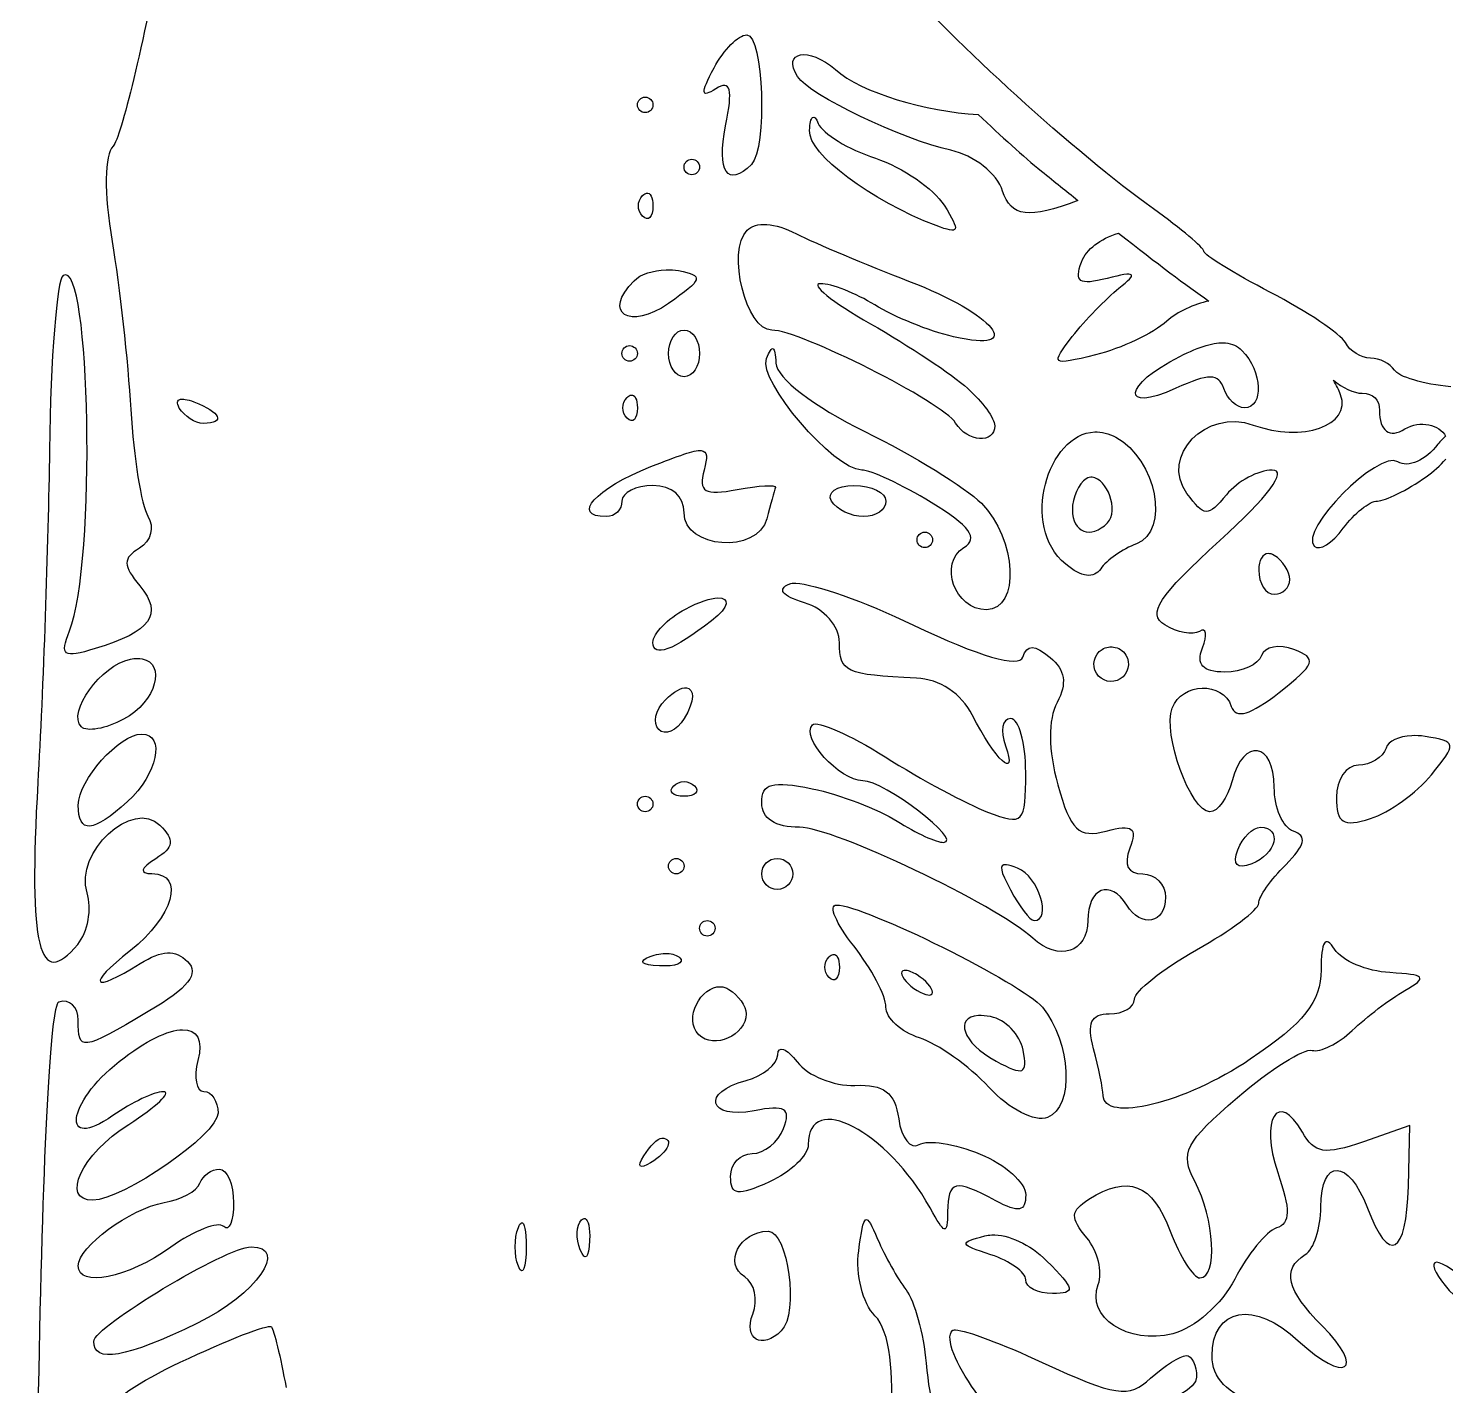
# Model space of a CAD drawing. Extents: x 3 to 91, y 4 to 114.
# Drawn here: x 4.31 to 17.96, y 30.45 to 43.52 of the extents above; entities that cross this region are included whole.
import ezdxf

# ---------------------------------------------------------------- set-up
doc = ezdxf.new("R2010")
doc.units = 0
doc.layers.add('Layer_1', color=7, linetype='CONTINUOUS')

msp = doc.modelspace()

# ---------------------------------------------------------------- linework, layer by layer
at = {"layer": 'Layer_1', "color": 7}
for points in [[(11.228772, 43.459682)], [(11.747087, 43.267963)], [(10.251054, 42.86075)], [(11.863359, 42.664382)], [(10.700122, 42.262337)], [(10.265006, 41.936259)], [(11.422558, 41.633436)], [(14.812016, 41.551788)], [(10.452075, 41.197804)], [(10.625191, 40.615927)], [(10.101192, 40.466583)], [(11.483537, 40.437127)], [(15.842444, 40.493454)], [(5.773808, 39.949818)], [(10.115145, 39.990643)], [(14.582572, 39.635625)], [(10.789005, 39.456309)], [(14.558801, 39.199475)], [(12.2623, 39.119378)], [(12.944946, 38.670827)], [(16.253788, 38.463603)], [(11.702645, 38.17835)], [(10.950236, 38.03624)], [(14.762923, 37.563916)], [(5.405872, 37.450228)], [(10.647412, 37.170658)], [(5.39812, 36.725208)], [(17.636133, 36.709706)], [(10.625191, 36.267355)], [(10.251054, 36.126279)], [(16.17834, 35.827072)], [(10.55026, 35.527866)], [(11.523327, 35.527866)], [(13.731462, 35.465337)], [(12.092802, 35.078796)], [(10.849467, 34.929452)], [(10.462927, 34.611643)], [(12.060762, 34.602859)], [(12.764079, 34.448863)], [(10.977624, 34.291764)], [(13.46171, 34.013229)], [(5.793962, 33.877321)], [(11.584822, 33.686636)], [(10.4097, 32.833973)], [(6.147945, 32.534767)], [(9.058878, 32.016969)], [(9.671244, 32.057794)], [(12.374955, 32.046425)], [(11.434444, 31.936353)], [(13.589351, 31.901214)], [(6.45387, 31.786493)], [(17.875395, 31.637147)], [(6.649206, 31.015998)], [(13.240535, 30.986023)]]:
    msp.add_lwpolyline(points, close=True, dxfattribs=at)
for points in [[(17.604093, 32.369918), (17.619079, 32.953861), (17.170528, 32.7978)], [(15.463139, 30.739011), (15.463139, 30.739526)]]:
    msp.add_lwpolyline(points, dxfattribs=at)
for points in [[(5.61051, 44.410529), (5.419304, 43.374727), (5.200128, 42.464828), (5.123718, 42.388429)], [(15.148429, 41.783814), (14.402563, 42.317915), (13.215933, 43.394812), (12.649357, 44.051894)], [(10.914579, 43.14187), (11.007998, 43.316421), (11.149362, 43.459682), (11.228772, 43.459682)], [(11.228772, 43.459682), (11.390352, 43.459682), (11.429696, 42.368181), (11.27373, 42.212212)], [(11.719698, 43.057637), (11.642194, 43.179944), (11.668874, 43.253397), (11.747087, 43.267963)], [(11.747087, 43.267963), (11.825299, 43.282525), (11.955045, 43.2382), (12.082983, 43.125334)], [(10.932666, 42.94085), (10.785086, 42.849651), (10.781214, 42.892672), (10.914579, 43.14187)], [(11.0262, 42.5848), (11.097661, 42.941866), (11.074876, 43.02875), (10.932666, 42.94085)], [(13.196094, 42.348639), (12.726737, 42.451109), (11.831494, 42.881179), (11.719698, 43.057637)], [(12.082983, 43.125334), (12.335915, 42.902195), (12.958631, 42.718031), (13.45861, 42.694354)], [(10.176123, 42.78582), (10.176123, 42.826921), (10.209904, 42.86075), (10.251054, 42.86075)], [(10.251054, 42.711406), (10.209904, 42.711406), (10.176123, 42.744619), (10.176123, 42.78582)], [(10.251054, 42.86075), (10.292224, 42.86075), (10.325985, 42.827021), (10.325985, 42.78582)], [(10.325985, 42.78582), (10.325985, 42.74472), (10.292204, 42.711406), (10.251054, 42.711406)], [(11.83442, 42.538808), (11.837804, 42.609608), (11.848287, 42.652161), (11.863359, 42.664382)], [(11.863359, 42.664382), (11.878432, 42.676606), (11.897837, 42.65872), (11.918652, 42.607536)], [(11.918652, 42.607536), (11.958628, 42.509278), (12.206677, 42.357822), (12.469523, 42.271124)], [(13.45861, 42.694354), (13.681976, 42.481605), (13.895277, 42.288515), (14.068392, 42.148132)], [(11.27373, 42.212212), (11.044328, 41.982802), (10.93783, 42.142949), (11.0262, 42.5848)], [(13.055017, 41.623101), (12.423461, 41.861832), (11.82356, 42.311888), (11.83442, 42.538808)], [(5.123718, 42.388429), (5.040128, 42.304908), (5.036722, 41.939074), (5.114933, 41.470656)], [(13.694771, 41.955896), (13.64113, 42.124907), (13.418468, 42.300037), (13.196094, 42.348639)], [(10.625191, 42.187407), (10.625191, 42.228507), (10.658972, 42.26234), (10.700122, 42.262337)], [(10.700122, 42.262337), (10.741292, 42.262337), (10.775053, 42.228507), (10.775053, 42.187407)], [(12.469523, 42.271124), (12.732374, 42.184372), (13.02996, 41.980725), (13.130981, 41.818953)], [(10.700122, 42.112477), (10.658962, 42.112477), (10.625191, 42.146307), (10.625191, 42.187407)], [(10.775053, 42.187407), (10.775053, 42.146307), (10.741272, 42.112477), (10.700122, 42.112477)], [(14.068392, 42.148132), (14.206098, 42.036467), (14.300605, 41.962201), (14.420308, 41.86598)], [(10.226249, 41.913005), (10.23997, 41.92671), (10.253081, 41.93446), (10.265006, 41.936259)], [(10.265006, 41.936259), (10.300784, 41.94163), (10.325985, 41.895582), (10.325985, 41.81327)], [(14.420308, 41.86598), (13.952641, 41.681756), (13.773752, 41.707048), (13.694771, 41.955896)], [(10.226249, 41.713536), (10.171409, 41.768415), (10.171409, 41.858106), (10.226249, 41.913005)], [(10.325985, 41.81327), (10.325985, 41.703471), (10.281089, 41.658634), (10.226249, 41.713536)], [(13.130981, 41.818953), (13.290465, 41.563604), (13.280522, 41.5379), (13.055017, 41.623101)], [(15.632121, 41.376089), (15.632121, 41.409789), (15.414436, 41.593325), (15.148429, 41.783814)], [(11.470618, 40.615927), (11.222506, 40.615927), (11.034734, 41.374591), (11.232389, 41.578143)], [(11.232389, 41.578143), (11.273934, 41.620918), (11.340346, 41.639235), (11.422558, 41.633436)], [(11.422558, 41.633436), (11.504771, 41.627641), (11.60283, 41.598145), (11.707296, 41.54507)], [(11.707296, 41.54507), (11.894153, 41.45013), (12.380529, 41.244932), (12.788366, 41.089283)], [(14.455448, 41.272218), (14.504372, 41.399681), (14.631505, 41.492378), (14.812016, 41.551788)], [(14.812016, 41.551788), (15.190455, 41.252179), (15.461512, 41.050215), (15.682764, 40.896531)], [(5.114933, 41.470656), (5.186476, 41.042134), (5.267257, 40.313069), (5.294767, 39.850599)], [(4.704106, 37.71843), (4.962765, 38.36998), (4.910461, 41.308247), (4.643127, 41.143028)], [(14.700395, 41.114088), (14.43136, 41.046299), (14.381198, 41.078718), (14.455448, 41.272218)], [(16.274975, 40.980245), (15.921477, 41.164557), (15.632121, 41.342407), (15.632121, 41.376089)], [(4.643127, 41.143028), (4.582019, 41.105256), (4.522692, 40.348238), (4.511352, 39.460958)], [(10.143567, 41.092384), (10.205685, 41.154484), (10.32952, 41.194148), (10.452075, 41.197804)], [(10.452075, 41.197804), (10.492927, 41.199127), (10.533768, 41.196479), (10.571964, 41.189018)], [(10.571964, 41.189018), (10.819573, 41.141099), (10.809157, 41.106727), (10.476363, 40.873274)], [(14.815116, 41.01952), (15.00237, 41.169319), (14.983131, 41.185387), (14.700395, 41.114088)], [(10.476363, 40.873274), (10.09939, 40.608847), (9.834495, 40.783313), (10.143567, 41.092384)], [(11.939839, 41.063446), (11.834051, 41.062388), (12.050559, 40.888681), (12.420947, 40.677422)], [(12.463839, 40.858288), (12.281537, 40.971959), (12.04562, 41.064441), (11.939839, 41.063446)], [(12.788366, 41.089283), (13.617349, 40.772884), (13.927729, 40.388034), (13.221415, 40.552364)], [(14.366048, 40.553398), (14.489512, 40.711087), (14.691651, 40.920719), (14.815116, 41.01952)], [(16.997412, 40.495521), (16.953452, 40.577621), (16.628472, 40.795937), (16.274975, 40.980245)], [(13.221415, 40.552364), (12.98701, 40.606895), (12.64614, 40.744621), (12.463839, 40.858288)], [(15.682764, 40.896531), (15.540329, 40.868218), (15.376887, 40.793042), (15.27607, 40.702227)], [(15.27607, 40.702227), (15.146126, 40.585185), (14.83777, 40.439416), (14.59084, 40.378215)], [(10.475329, 40.391651), (10.475329, 40.515111), (10.542881, 40.615927), (10.625191, 40.615927)], [(10.625191, 40.615927), (10.707506, 40.615927), (10.775053, 40.515111), (10.775053, 40.391651)], [(13.242086, 39.720892), (13.118392, 39.921031), (11.743074, 40.615927), (11.470618, 40.615927)], [(12.420947, 40.677422), (12.791341, 40.466173), (13.212252, 40.187064), (13.356291, 40.057305)], [(10.026778, 40.391651), (10.026778, 40.432751), (10.060042, 40.466583), (10.101192, 40.466583)], [(10.101192, 40.466583), (10.142352, 40.466583), (10.176123, 40.432751), (10.176123, 40.391651)], [(11.419975, 40.342041), (11.448104, 40.412458), (11.468792, 40.44444), (11.483537, 40.437127)], [(11.483537, 40.437127), (11.498282, 40.429825), (11.506725, 40.383539), (11.510925, 40.297083)], [(14.59084, 40.378215), (14.164892, 40.272607), (14.153074, 40.281378), (14.366048, 40.553398)], [(15.401644, 40.362713), (15.597412, 40.4604), (15.73698, 40.503458), (15.842444, 40.493454)], [(15.842444, 40.493454), (15.905722, 40.487448), (15.956486, 40.462612), (16.000057, 40.41904)], [(17.239258, 40.346177), (17.150078, 40.346177), (17.041368, 40.413392), (16.997412, 40.495521)], [(10.101192, 40.316721), (10.060032, 40.316721), (10.026778, 40.350452), (10.026778, 40.391651)], [(10.176123, 40.391651), (10.176123, 40.35055), (10.142342, 40.316721), (10.101192, 40.316721)], [(10.625191, 40.167377), (10.542876, 40.167377), (10.475329, 40.26818), (10.475329, 40.391651)], [(10.775053, 40.391651), (10.775053, 40.26818), (10.707501, 40.167377), (10.625191, 40.167377)], [(12.336714, 39.268722), (12.069875, 39.26978), (11.335215, 40.129771), (11.419975, 40.342041)], [(11.510925, 40.297083), (11.51782, 40.154484), (11.874742, 39.880433), (12.36772, 39.639242)], [(15.364437, 40.05627), (14.820438, 39.808401), (14.854626, 40.089833), (15.401644, 40.362713)], [(16.000057, 40.41904), (16.19756, 40.22154), (16.213467, 39.86817), (16.024861, 39.86817)], [(17.469218, 40.231453), (17.431978, 40.294453), (17.32844, 40.346177), (17.239258, 40.346177)], [(15.825907, 40.053172), (15.777116, 40.199341), (15.680146, 40.200114), (15.364437, 40.05627)], [(18.012337, 40.069708), (17.747762, 40.096109), (17.506893, 40.167715), (17.469218, 40.231453)], [(13.356291, 40.057305), (13.500335, 39.927564), (13.61829, 39.764654), (13.61829, 39.695053)], [(16.024861, 39.86817), (15.949409, 39.86817), (15.859877, 39.951241), (15.825907, 40.053172)], [(16.95142, 39.99426), (16.935865, 40.03812), (16.911719, 40.085136), (16.88114, 40.133269)], [(16.88114, 40.133269), (16.965334, 40.0623), (17.080272, 40.007695), (17.159159, 40.007695)], [(5.762439, 39.866101), (5.732947, 39.913803), (5.739109, 39.942804), (5.773808, 39.949818)], [(5.773808, 39.949818), (5.785374, 39.952157), (5.800077, 39.951932), (5.817733, 39.949302)], [(5.817733, 39.949302), (5.841273, 39.945783), (5.870221, 39.937792), (5.903516, 39.925013)], [(5.903516, 39.925013), (6.162773, 39.825524), (6.209727, 39.718307), (5.994466, 39.718307)], [(10.076387, 39.767917), (10.021547, 39.822786), (10.021547, 39.912588), (10.076387, 39.967389)], [(10.076387, 39.967389), (10.090106, 39.981094), (10.103219, 39.988844), (10.115145, 39.990643)], [(10.115145, 39.990643), (10.150923, 39.996014), (10.176123, 39.949966), (10.176123, 39.867651)], [(16.108577, 39.702287), (16.584843, 39.531747), (17.05737, 39.695513), (16.95142, 39.99426)], [(17.159159, 40.007695), (17.267066, 40.007695), (17.325557, 39.950204), (17.325557, 39.843365)], [(5.294767, 39.850599), (5.322285, 39.388128), (5.396892, 38.926108), (5.460132, 38.823788)], [(5.994466, 39.718307), (5.917011, 39.718307), (5.812699, 39.784702), (5.762439, 39.866101)], [(10.176123, 39.867651), (10.176123, 39.757852), (10.131287, 39.713016), (10.076387, 39.767917)], [(15.47089, 39.042898), (15.208672, 39.401495), (15.656336, 39.864217), (16.108577, 39.702287)], [(17.325557, 39.843365), (17.325557, 39.643033), (17.422639, 39.572027), (17.571537, 39.664047)], [(17.571537, 39.664047), (17.717289, 39.754127), (17.906789, 39.704091), (17.962728, 39.594284)], [(12.36772, 39.639242), (12.832276, 39.411952), (13.337364, 39.101098), (13.490132, 38.948327)], [(13.61829, 39.695053), (13.61829, 39.518663), (13.356025, 39.536531), (13.242086, 39.720892)], [(14.303003, 38.361802), (13.856829, 38.732091), (14.132322, 39.619851), (14.582572, 39.635625)], [(14.582572, 39.635625), (14.646894, 39.638006), (14.714775, 39.622369), (14.784627, 39.584981)], [(14.784627, 39.584981), (15.175986, 39.375532), (15.311517, 38.678095), (14.984098, 38.557654)], [(17.888314, 39.516253), (17.770653, 39.361033), (17.601517, 39.286788), (17.502807, 39.347787)], [(17.962728, 39.594284), (17.938521, 39.570826), (17.915583, 39.552247), (17.888314, 39.516253)], [(4.511352, 39.460958), (4.500015, 38.57368), (4.449475, 37.132196), (4.399215, 36.257536)], [(10.306864, 39.301795), (10.577297, 39.408025), (10.720856, 39.460815), (10.789005, 39.456309)], [(10.789005, 39.456309), (10.857155, 39.451811), (10.849849, 39.390205), (10.817944, 39.268206)], [(17.502807, 39.347787), (17.314732, 39.464016), (16.544832, 38.686739), (16.697172, 38.5344)], [(17.775142, 39.203092), (17.847118, 39.253506), (17.909804, 39.312804), (17.963761, 39.372076)], [(9.876916, 38.820171), (9.528441, 38.820171), (9.770223, 39.090996), (10.306864, 39.301795)], [(10.817944, 39.268206), (10.762715, 39.057026), (10.823786, 39.020921), (11.136271, 39.080619)], [(13.006958, 38.95608), (12.725645, 39.12758), (12.424194, 39.268412), (12.336714, 39.268722)], [(14.558801, 39.199475), (14.539243, 39.201063), (14.519663, 39.196369), (14.500407, 39.184489)], [(14.705045, 38.760227), (14.823086, 38.878255), (14.695716, 39.187728), (14.558801, 39.199475)], [(15.788183, 38.589177), (16.252553, 39.010259), (16.443738, 39.267725), (16.292545, 39.268206)], [(16.292545, 39.268206), (16.158582, 39.268471), (15.959864, 39.16191), (15.851229, 39.03101)], [(17.305403, 38.970034), (17.380904, 38.970034), (17.592207, 39.074965), (17.775142, 39.203092)], [(10.325985, 39.119378), (10.161362, 39.119378), (10.026778, 39.052333), (10.026778, 38.970034)], [(10.625191, 38.857896), (10.625125, 39.019985), (10.511231, 39.119378), (10.325985, 39.119378)], [(11.136271, 39.080619), (11.349009, 39.12132), (11.515258, 39.129932), (11.505757, 39.099741)], [(11.505757, 39.099741), (11.496209, 39.06956), (11.458975, 38.934043), (11.423075, 38.798983)], [(12.04681, 38.970034), (11.995937, 39.052383), (12.092819, 39.119378), (12.2623, 39.119378)], [(12.2623, 39.119378), (12.431775, 39.119378), (12.570809, 39.052333), (12.570809, 38.970034)], [(14.500407, 39.184489), (14.426702, 39.138949), (14.366565, 39.004927), (14.366565, 38.886317)], [(10.026778, 38.970034), (10.026778, 38.887682), (9.959226, 38.820171), (9.876916, 38.820171)], [(12.354801, 38.820171), (12.236193, 38.820171), (12.09767, 38.887733), (12.04681, 38.970034)], [(12.570809, 38.970034), (12.570809, 38.887682), (12.473409, 38.820171), (12.354801, 38.820171)], [(13.322184, 38.523031), (13.465389, 38.611531), (13.379584, 38.728919), (13.006958, 38.95608)], [(13.490132, 38.948327), (13.83157, 38.606877), (13.863992, 37.922551), (13.538708, 37.922551)], [(15.851229, 39.03101), (15.671112, 38.813991), (15.637643, 38.814853), (15.47089, 39.042898)], [(16.976741, 38.708033), (17.081967, 38.851942), (17.229904, 38.970034), (17.305403, 38.970034)], [(5.460132, 38.823788), (5.525113, 38.718637), (5.48961, 38.585015), (5.378483, 38.516313)], [(11.423075, 38.798983), (11.332008, 38.456475), (10.62533, 38.508696), (10.625191, 38.857896)], [(14.366565, 38.886317), (14.366565, 38.665938), (14.544464, 38.599636), (14.705045, 38.760227)], [(12.870015, 38.595895), (12.870015, 38.636995), (12.903796, 38.670827), (12.944946, 38.670827)], [(12.944946, 38.670827), (12.986096, 38.670827), (13.01936, 38.637095), (13.01936, 38.595895)], [(16.697172, 38.5344), (16.74548, 38.48609), (16.87151, 38.564123), (16.976741, 38.708033)], [(5.378483, 38.516313), (5.216346, 38.416235), (5.217058, 38.352002), (5.382617, 38.152511)], [(12.944946, 38.520965), (12.903776, 38.520965), (12.870015, 38.554696), (12.870015, 38.595895)], [(13.01936, 38.595895), (13.01936, 38.554794), (12.986096, 38.520965), (12.944946, 38.520965)], [(13.538708, 37.922551), (13.234183, 37.922551), (13.073137, 38.369112), (13.322184, 38.523031)], [(14.984098, 38.557654), (14.850231, 38.508415), (14.694866, 38.399844), (14.639416, 38.316844)], [(15.25695, 37.776308), (15.084869, 37.882657), (15.195445, 38.051729), (15.788183, 38.589177)], [(16.253788, 38.463603), (16.200124, 38.461222), (16.162321, 38.401714), (16.162321, 38.305475)], [(16.311666, 38.446035), (16.291089, 38.458761), (16.271676, 38.464397), (16.253788, 38.463603)], [(16.461527, 38.212974), (16.461527, 38.290423), (16.393976, 38.395134), (16.311666, 38.446035)], [(14.639416, 38.316844), (14.574323, 38.219363), (14.455283, 38.235421), (14.303003, 38.361802)], [(16.162321, 38.305475), (16.162321, 38.177154), (16.229356, 38.071895), (16.311666, 38.071895)], [(5.382617, 38.152511), (5.609818, 37.878752), (5.4908, 37.711504), (4.952669, 37.548414)], [(11.78481, 37.989732), (11.568119, 38.0556), (11.517731, 38.120748), (11.643217, 38.172148)], [(11.643217, 38.172148), (11.656623, 38.177625), (11.676629, 38.179541), (11.702645, 38.17835)], [(11.702645, 38.17835), (11.884753, 38.170016), (12.355616, 38.004691), (12.835909, 37.775273)], [(16.311666, 38.071895), (16.393981, 38.071895), (16.461527, 38.135572), (16.461527, 38.212974)], [(10.63811, 37.929269), (10.771863, 38.000849), (10.881006, 38.034192), (10.950236, 38.03624)], [(10.950236, 38.03624), (11.065619, 38.039653), (11.069905, 37.955838), (10.890808, 37.817131)], [(12.121741, 37.605258), (12.121741, 37.767458), (11.978575, 37.93083), (11.78481, 37.989732)], [(10.325985, 37.608874), (10.325985, 37.693136), (10.466446, 37.837369), (10.63811, 37.929269)], [(4.952669, 37.548414), (4.643665, 37.454755), (4.608806, 37.478379), (4.704106, 37.71843)], [(10.890808, 37.817131), (10.518115, 37.528462), (10.325985, 37.457736), (10.325985, 37.608874)], [(12.835909, 37.775273), (13.470928, 37.472093), (13.854328, 37.359528), (13.890108, 37.466764)], [(15.591813, 37.714811), (15.527094, 37.674806), (15.376402, 37.702508), (15.25695, 37.776308)], [(15.620235, 37.555648), (15.669265, 37.683378), (15.656533, 37.754813), (15.591813, 37.714811)], [(12.863814, 37.265228), (12.181793, 37.295277), (12.121741, 37.322548), (12.121741, 37.605258)], [(13.890108, 37.466764), (13.931503, 37.591015), (14.000783, 37.590113), (14.153141, 37.463666)], [(14.652852, 37.540146), (14.672341, 37.552211), (14.693473, 37.56012), (14.714864, 37.5634)], [(14.714864, 37.5634), (14.730907, 37.565861), (14.747043, 37.566104), (14.762923, 37.563916)], [(14.762923, 37.563916), (14.810563, 37.557357), (14.855177, 37.53028), (14.882296, 37.486401)], [(15.834175, 37.323106), (15.621653, 37.323106), (15.557785, 37.392898), (15.620235, 37.555648)], [(16.501318, 37.540146), (16.358909, 37.594746), (16.218729, 37.568234), (16.189709, 37.481234)], [(4.818311, 36.794971), (4.678007, 36.935282), (5.00889, 37.391527), (5.29115, 37.447129)], [(5.405872, 37.450228), (5.630034, 37.408365), (5.550197, 37.041872), (5.225004, 36.867835)], [(5.29115, 37.447129), (5.335765, 37.455913), (5.373848, 37.456207), (5.405872, 37.450228)], [(14.153141, 37.463666), (14.297051, 37.344235), (14.317474, 37.2126), (14.219804, 37.030098)], [(14.598592, 37.310702), (14.550381, 37.388672), (14.574893, 37.491947), (14.652852, 37.540146)], [(14.882296, 37.486401), (14.930506, 37.408431), (14.905994, 37.305159), (14.828035, 37.25696)], [(16.189709, 37.481234), (16.160701, 37.394215), (16.000741, 37.323106), (15.834175, 37.323106)], [(16.359725, 37.1257), (16.710891, 37.401931), (16.728181, 37.453045), (16.501318, 37.540146)], [(14.828035, 37.25696), (14.750067, 37.208729), (14.646802, 37.232698), (14.598592, 37.310702)], [(10.445357, 37.054387), (10.530147, 37.139178), (10.601214, 37.17446), (10.647412, 37.170658)], [(10.647412, 37.170658), (10.724408, 37.164335), (10.733148, 37.049236), (10.625191, 36.874552)], [(13.402799, 36.909176), (13.29989, 37.113857), (13.085928, 37.255227), (12.863814, 37.265228)], [(15.328263, 36.974806), (15.423691, 37.223506), (15.817114, 37.235246), (15.898254, 36.991858)], [(10.381278, 36.769135), (10.320556, 36.829843), (10.349337, 36.958388), (10.445357, 37.054387)], [(14.219804, 37.030098), (14.131794, 36.865649), (14.134164, 36.569983), (14.226005, 36.237383)], [(15.898254, 36.991858), (15.939835, 36.86711), (16.084355, 36.909102), (16.359725, 37.1257)], [(10.625191, 36.874552), (10.551833, 36.755845), (10.441998, 36.708434), (10.381278, 36.769135)], [(13.721643, 36.612554), (13.845494, 36.267405), (13.620081, 36.477016), (13.402799, 36.909176)], [(13.772286, 36.874552), (13.692586, 36.874552), (13.669943, 36.756604), (13.721643, 36.612554)], [(13.917496, 36.354689), (13.917496, 36.640738), (13.852006, 36.874545), (13.772286, 36.874552)], [(15.692065, 35.976416), (15.507453, 35.976416), (15.233563, 36.728005), (15.328263, 36.974806)], [(5.225004, 36.867835), (5.053333, 36.776035), (4.87008, 36.743171), (4.818311, 36.794971)], [(12.347567, 36.276139), (12.122936, 36.276139), (11.743786, 36.696072), (11.861808, 36.814093)], [(11.861808, 36.814093), (11.906913, 36.859191), (12.222562, 36.720337), (12.563574, 36.505067)], [(4.788855, 36.041012), (4.788855, 36.280682), (5.184663, 36.725208), (5.39812, 36.725208)], [(5.39812, 36.725208), (5.632862, 36.725208), (5.552159, 36.336578), (5.263245, 36.075119)], [(16.311666, 36.213094), (16.311666, 36.649585), (16.015732, 36.695205), (15.906006, 36.275623)], [(17.636133, 36.709706), (17.512766, 36.703356), (17.411702, 36.658134), (17.389119, 36.590332)], [(17.764807, 36.70247), (17.720704, 36.70964), (17.677255, 36.711823), (17.636133, 36.709706)], [(17.826302, 36.332985), (18.0752, 36.637785), (18.072842, 36.652472), (17.764807, 36.70247)], [(12.563574, 36.505067), (12.904592, 36.289786), (13.348824, 36.050534), (13.550594, 35.973834)], [(17.389119, 36.590332), (17.358989, 36.499916), (17.239074, 36.426002), (17.122469, 36.426002)], [(13.550594, 35.973834), (13.896333, 35.842373), (13.917496, 35.864529), (13.917496, 36.354689)], [(17.122469, 36.426002), (17.00586, 36.426002), (16.910595, 36.286619), (16.910595, 36.11646)], [(17.238741, 35.911305), (17.41934, 35.968635), (17.68376, 36.158415), (17.826302, 36.332985)], [(4.399215, 36.257536), (4.307769, 34.665276), (4.410451, 34.249772), (4.783687, 34.699492)], [(10.625191, 36.126279), (10.515421, 36.126279), (10.470556, 36.171213), (10.525456, 36.226014)], [(10.525456, 36.226014), (10.552892, 36.253464), (10.589022, 36.267355), (10.625191, 36.267355)], [(10.625191, 36.267355), (10.66136, 36.267355), (10.697507, 36.253464), (10.724927, 36.226014)], [(10.724927, 36.226014), (10.779802, 36.171115), (10.734936, 36.126279), (10.625191, 36.126279)], [(11.373466, 36.063234), (11.373466, 36.250903), (11.473497, 36.279126), (11.859741, 36.198627)], [(11.859741, 36.198627), (12.127244, 36.142845), (12.494962, 36.002406), (12.677262, 35.887016)], [(13.12633, 35.682377), (13.320547, 35.690606), (12.552582, 36.276142), (12.347567, 36.276139)], [(14.226005, 36.237383), (14.348215, 35.795124), (14.425293, 35.721215), (14.693677, 35.791414)], [(15.906006, 36.275623), (15.862958, 36.110994), (15.766815, 35.976416), (15.692065, 35.976416)], [(16.497184, 35.789864), (16.39503, 35.823916), (16.311666, 36.014186), (16.311666, 36.213094)], [(4.873088, 35.196621), (4.750052, 35.58428), (5.315473, 36.108152), (5.575887, 35.847742)], [(5.263245, 36.075119), (4.927325, 35.7711), (4.788855, 35.760993), (4.788855, 36.041012)], [(10.176123, 36.051865), (10.176123, 36.092965), (10.209904, 36.126279), (10.251054, 36.126279)], [(10.251054, 35.976935), (10.209904, 35.976935), (10.176123, 36.010765), (10.176123, 36.051865)], [(10.251054, 36.126279), (10.292224, 36.126279), (10.325985, 36.093066), (10.325985, 36.051865)], [(10.325985, 36.051865), (10.325985, 36.010765), (10.292204, 35.976935), (10.251054, 35.976935)], [(11.738301, 35.827072), (11.505544, 35.827072), (11.373466, 35.912475), (11.373466, 36.063234)], [(16.910595, 36.11646), (16.910596, 35.86608), (16.972969, 35.827004), (17.238741, 35.911305)], [(5.575887, 35.847742), (5.719136, 35.704472), (5.710522, 35.635167), (5.535063, 35.524249)], [(13.984676, 34.759436), (13.627151, 35.085167), (12.066149, 35.827072), (11.738301, 35.827072)], [(12.677262, 35.887016), (12.859563, 35.771608), (13.0617, 35.679379), (13.12633, 35.682377)], [(14.693677, 35.791414), (14.948129, 35.857955), (14.995489, 35.823239), (14.920019, 35.626568)], [(15.961299, 35.610548), (16.007075, 35.729798), (16.10484, 35.827072), (16.17834, 35.827072)], [(16.17834, 35.827072), (16.393483, 35.827072), (16.331856, 35.567506), (16.095141, 35.476706)], [(16.42277, 35.467403), (16.61012, 35.654755), (16.630724, 35.745366), (16.497184, 35.789864)], [(5.535063, 35.524249), (5.386065, 35.430017), (5.374013, 35.383104), (5.498889, 35.381104)], [(10.475329, 35.452936), (10.475329, 35.494036), (10.50911, 35.527866), (10.55026, 35.527866)], [(10.55026, 35.527866), (10.59142, 35.527866), (10.625191, 35.494134), (10.625191, 35.452936)], [(11.373466, 35.378003), (11.373466, 35.460254), (11.441017, 35.527866), (11.523327, 35.527866)], [(11.523327, 35.527866), (11.605642, 35.527866), (11.672672, 35.460304), (11.672673, 35.378003)], [(14.920019, 35.626568), (14.857822, 35.464538), (14.901226, 35.378003), (15.04456, 35.378003)], [(16.095141, 35.476706), (15.950218, 35.421096), (15.90567, 35.465593), (15.961299, 35.610548)], [(5.498889, 35.381104), (5.819449, 35.377188), (5.704251, 34.965639), (5.291667, 34.641099)], [(10.55026, 35.378522), (10.5091, 35.378522), (10.475329, 35.411735), (10.475329, 35.452936)], [(10.625191, 35.452936), (10.625191, 35.411835), (10.59141, 35.378522), (10.55026, 35.378522)], [(11.523327, 35.228659), (11.441022, 35.228659), (11.373466, 35.295704), (11.373466, 35.378003)], [(11.672673, 35.378003), (11.672672, 35.295643), (11.605637, 35.228659), (11.523327, 35.228659)], [(13.731462, 35.465337), (13.655462, 35.473327), (13.672792, 35.406123), (13.769702, 35.225042)], [(13.838949, 35.433814), (13.792457, 35.451647), (13.756794, 35.462675), (13.731462, 35.465337)], [(13.997595, 34.929452), (14.175269, 34.929452), (14.04096, 35.356315), (13.838949, 35.433814)], [(15.04456, 35.378003), (15.165439, 35.378003), (15.264184, 35.277199), (15.264184, 35.153729)], [(16.161804, 35.095333), (16.161804, 35.156605), (16.279462, 35.324094), (16.42277, 35.467403)], [(14.890047, 35.078796), (14.73364, 35.331868), (14.51591, 35.244566), (14.51591, 34.928936)], [(4.783687, 34.699492), (4.882057, 34.818102), (4.922197, 35.04186), (4.873088, 35.196621)], [(13.769702, 35.225042), (13.856811, 35.062281), (13.959345, 34.929452), (13.997595, 34.929452)], [(15.264184, 35.153729), (15.264184, 34.899618), (15.029831, 34.852617), (14.890047, 35.078796)], [(15.563391, 34.647301), (15.892627, 34.832337), (16.161804, 35.034034), (16.161804, 35.095333)], [(12.260234, 34.684506), (12.089496, 34.901377), (12.014462, 35.078796), (12.092802, 35.078796)], [(12.092802, 35.078796), (12.363309, 35.078796), (13.888081, 34.321797), (14.077693, 34.093327)], [(10.775053, 34.854522), (10.775053, 34.895623), (10.808317, 34.929452), (10.849467, 34.929452)], [(10.849467, 34.779592), (10.808317, 34.779592), (10.775053, 34.813321), (10.775053, 34.854522)], [(10.849467, 34.929452), (10.890627, 34.929452), (10.924398, 34.895721), (10.924398, 34.854522)], [(10.924398, 34.854522), (10.924398, 34.813422), (10.890617, 34.779592), (10.849467, 34.779592)], [(14.51591, 34.928936), (14.51591, 34.620435), (14.235358, 34.531048), (13.984676, 34.759436)], [(16.893025, 34.652468), (16.803834, 34.793208), (16.764601, 34.732777), (16.762801, 34.452996)], [(5.291667, 34.641099), (4.860073, 34.301609), (4.918353, 34.222941), (5.385201, 34.51449)], [(5.385201, 34.51449), (5.59683, 34.64665), (5.724054, 34.652097), (5.841504, 34.534644)], [(10.387996, 34.492271), (10.213656, 34.499467), (10.178176, 34.534903), (10.297563, 34.582703)], [(10.297563, 34.582703), (10.351579, 34.604293), (10.410936, 34.613781), (10.462927, 34.611643)], [(10.584883, 34.570817), (10.634609, 34.521118), (10.545754, 34.48527), (10.387996, 34.492271)], [(10.462927, 34.611643), (10.514918, 34.609526), (10.560028, 34.595662), (10.584883, 34.570817)], [(12.022005, 34.380648), (11.967165, 34.435528), (11.967165, 34.52532), (12.022005, 34.58012)], [(12.022005, 34.58012), (12.035726, 34.593826), (12.048836, 34.601086), (12.060762, 34.602859)], [(12.060762, 34.602859), (12.09654, 34.60823), (12.121741, 34.562689), (12.121741, 34.480386)], [(12.570292, 34.095912), (12.570292, 34.202721), (12.430829, 34.467627), (12.260234, 34.684506)], [(14.964978, 34.170842), (14.964978, 34.247883), (15.23415, 34.462259), (15.563391, 34.647301)], [(17.425293, 34.427675), (17.202696, 34.440216), (16.963325, 34.541536), (16.893025, 34.652468)], [(5.841504, 34.534644), (5.958953, 34.417195), (5.853362, 34.282475), (5.462715, 34.051988)], [(12.121741, 34.480386), (12.121741, 34.370583), (12.076845, 34.32575), (12.022005, 34.380648)], [(12.764079, 34.448863), (12.736955, 34.452062), (12.720154, 34.443635), (12.720154, 34.423024)], [(12.720154, 34.423024), (12.720154, 34.381873), (12.787705, 34.306491), (12.870015, 34.255593)], [(12.870015, 34.405453), (12.828861, 34.430906), (12.791202, 34.445648), (12.764079, 34.448863)], [(16.762801, 34.452996), (16.761055, 34.145455), (16.601931, 33.945073), (16.079639, 33.592584)], [(17.570503, 34.255593), (17.793179, 34.383852), (17.772182, 34.408175), (17.425293, 34.427675)], [(10.767818, 33.828743), (10.61295, 33.983612), (10.790895, 34.301204), (10.977624, 34.291764)], [(10.977624, 34.291764), (11.0043, 34.290444), (11.031115, 34.282041), (11.057206, 34.265928)], [(13.01936, 34.238022), (13.01936, 34.279173), (12.952325, 34.354552), (12.870015, 34.405453)], [(4.601269, 34.14397), (4.432293, 34.087572), (4.326928, 28.554253), (4.382678, 22.658368)], [(4.788338, 33.969306), (4.788338, 34.099602), (4.70416, 34.178271), (4.601269, 34.14397)], [(11.057206, 34.265928), (11.148722, 34.209368), (11.223604, 34.103915), (11.223604, 34.031316)], [(12.870015, 34.255593), (12.95233, 34.204692), (13.01936, 34.196818), (13.01936, 34.238022)], [(14.722615, 34.0308), (14.855679, 34.0308), (14.964978, 34.093843), (14.964978, 34.170842)], [(17.063558, 33.871635), (17.19939, 34.000246), (17.427618, 34.173292), (17.570503, 34.255593)], [(5.462715, 34.051988), (4.814239, 33.669446), (4.788338, 33.666273), (4.788338, 33.969306)], [(11.223604, 34.031316), (11.223604, 33.823605), (10.911772, 33.684786), (10.767818, 33.828743)], [(12.89327, 33.79929), (12.715801, 33.85562), (12.570292, 33.989091), (12.570292, 34.095912)], [(13.46171, 34.013229), (13.23115, 34.000714), (13.300008, 33.752271), (13.631209, 33.575013)], [(13.579016, 34.003411), (13.533737, 34.012142), (13.494648, 34.015028), (13.46171, 34.013229)], [(13.891658, 33.680434), (13.862788, 33.830362), (13.722113, 33.975812), (13.579016, 34.003411)], [(14.077693, 34.093327), (14.35628, 33.757631), (14.386161, 33.131828), (14.128337, 33.032927)], [(14.571204, 33.694385), (14.504861, 33.941895), (14.544756, 34.0308), (14.722615, 34.0308)], [(5.183146, 33.571396), (5.439509, 33.773067), (5.655172, 33.875331), (5.793962, 33.877321)], [(5.793962, 33.877321), (5.93275, 33.879437), (5.99424, 33.780978), (5.942273, 33.582247)], [(16.676501, 33.678883), (16.75366, 33.656447), (16.927725, 33.743026), (17.063558, 33.871635)], [(13.56248, 33.322833), (13.371755, 33.528632), (13.070738, 33.742889), (12.89327, 33.79929)], [(11.223604, 33.389495), (11.388222, 33.432546), (11.525062, 33.543726), (11.527462, 33.637026)], [(11.527462, 33.637026), (11.528758, 33.683664), (11.550787, 33.699449), (11.584822, 33.686636)], [(11.584822, 33.686636), (11.618858, 33.67383), (11.665234, 33.63283), (11.715564, 33.566745)], [(13.631209, 33.575013), (13.898982, 33.431704), (13.936608, 33.446984), (13.891658, 33.680434)], [(14.663188, 33.245318), (14.662076, 33.307048), (14.620853, 33.509185), (14.571204, 33.694385)], [(16.079639, 33.592584), (15.453367, 33.169955), (14.667988, 32.977446), (14.663188, 33.245318)], [(15.957682, 33.224647), (16.275943, 33.496908), (16.599331, 33.701283), (16.676501, 33.678883)], [(5.121134, 33.049982), (4.616472, 32.696491), (4.672811, 33.169957), (5.183146, 33.571396)], [(5.942273, 33.582247), (5.89923, 33.417628), (5.925033, 33.28304), (5.999634, 33.28304)], [(11.715564, 33.566745), (11.816223, 33.434564), (12.066734, 33.332954), (12.272119, 33.341952)], [(11.300602, 33.097006), (10.856552, 33.012125), (10.787248, 33.275394), (11.223604, 33.389495)], [(12.272119, 33.341952), (12.552128, 33.353832), (12.657202, 33.273126), (12.693282, 33.018975)], [(14.128337, 33.032927), (14.004509, 32.985408), (13.758427, 33.111402), (13.56248, 33.322833)], [(5.607409, 33.280458), (5.522835, 33.281781), (5.304063, 33.178101), (5.121134, 33.049982)], [(5.27513, 32.966265), (5.542638, 33.137585), (5.69198, 33.279458), (5.607409, 33.280458)], [(5.999634, 33.28304), (6.074234, 33.28304), (6.135543, 33.188565), (6.135543, 33.073236)], [(12.995589, 32.16063), (12.588362, 32.901821), (11.822017, 33.300357), (11.822017, 32.770929)], [(15.545821, 32.417461), (15.400154, 32.689641), (15.453277, 32.793156), (15.957682, 33.224647)], [(16.58245, 32.890301), (16.349154, 33.307062), (16.167991, 33.010204), (16.345255, 32.501694)], [(6.135543, 33.073236), (6.135543, 32.871505), (5.220229, 32.23556), (4.929931, 32.23556)], [(11.583789, 32.92699), (11.657968, 33.1203), (11.600748, 33.154405), (11.300602, 33.097006)], [(4.929931, 32.23556), (4.612788, 32.23556), (4.820463, 32.675086), (5.27513, 32.966265)], [(11.282515, 32.684629), (11.397178, 32.684629), (11.532629, 32.793712), (11.583789, 32.92699)], [(12.693282, 33.018975), (12.719744, 32.832595), (12.808252, 32.721145), (12.889652, 32.771444)], [(10.236584, 32.661375), (10.295312, 32.756355), (10.373381, 32.833973), (10.4097, 32.833973)], [(10.4097, 32.833973), (10.534529, 32.833973), (10.475245, 32.701848), (10.30273, 32.595229)], [(12.889652, 32.771444), (12.971041, 32.821715), (13.235772, 32.780731), (13.47773, 32.680494)], [(17.170528, 32.7978), (16.800254, 32.668738), (16.697426, 32.684841), (16.58245, 32.890301)], [(10.30273, 32.595229), (10.19571, 32.529078), (10.170424, 32.554333), (10.236584, 32.661375)], [(11.073743, 32.463454), (11.073743, 32.585133), (11.167859, 32.684629), (11.282515, 32.684629)], [(11.822017, 32.770929), (11.822017, 32.667537), (11.65365, 32.506094), (11.44788, 32.412294)], [(13.47773, 32.680494), (13.719695, 32.580275), (13.917496, 32.403089), (13.917496, 32.28672)], [(16.760734, 32.169414), (16.760734, 32.644095), (17.027388, 32.638544), (17.209285, 32.160111)], [(5.960876, 32.398858), (5.988309, 32.473598), (6.072495, 32.534767), (6.147945, 32.534767)], [(6.147945, 32.534767), (6.2234, 32.534767), (6.285404, 32.389095), (6.285404, 32.210755)], [(16.345255, 32.501694), (16.470152, 32.143464), (16.467368, 32.012477), (16.33337, 31.967876)], [(5.615161, 32.21179), (5.777926, 32.23991), (5.933426, 32.324058), (5.960876, 32.398858)], [(11.44788, 32.412294), (11.140635, 32.272303), (11.073743, 32.281743), (11.073743, 32.463454)], [(13.628108, 32.230393), (13.23318, 32.441742), (13.169971, 32.427182), (13.164571, 32.123422)], [(14.525212, 32.244344), (14.906229, 32.485446), (15.136396, 32.394866), (15.30966, 31.935837)], [(15.595947, 31.486768), (15.76864, 31.486768), (15.737896, 32.058562), (15.545821, 32.417461)], [(17.209285, 32.160111), (17.417336, 31.612903), (17.586593, 31.702718), (17.604093, 32.369918)], [(13.917496, 32.28672), (13.917497, 32.123969), (13.850857, 32.111171), (13.628108, 32.230393)], [(14.504541, 31.874343), (14.344341, 32.067383), (14.34794, 32.132174), (14.525212, 32.244344)], [(4.788855, 31.603558), (4.788855, 31.786917), (5.289552, 32.15559), (5.615161, 32.21179)], [(6.285404, 32.210755), (6.285404, 32.032455), (6.242233, 31.929429), (6.189803, 31.98183)], [(13.164571, 32.123422), (13.160613, 31.895602), (13.138626, 31.90028), (12.995589, 32.16063)], [(16.610872, 31.711561), (16.693187, 31.762432), (16.760734, 31.968495), (16.760734, 32.169414)], [(6.189803, 31.98183), (6.137361, 32.034278), (5.908046, 31.944547), (5.680273, 31.782358)], [(9.029423, 31.599422), (8.987913, 31.702313), (8.987913, 31.870681), (9.029423, 31.973562)], [(9.029423, 31.973562), (9.039802, 31.999279), (9.049854, 32.013606), (9.058878, 32.016969)], [(9.058878, 32.016969), (9.085949, 32.02705), (9.10487, 31.940817), (9.10487, 31.786493)], [(9.625252, 31.758588), (9.582052, 31.866617), (9.587428, 31.995691), (9.637138, 32.045391)], [(9.637138, 32.045391), (9.649563, 32.057826), (9.661038, 32.061551), (9.671244, 32.057794)], [(9.671244, 32.057794), (9.701863, 32.046523), (9.720561, 31.967333), (9.715686, 31.84902)], [(12.307776, 31.74825), (12.333292, 31.934951), (12.34994, 32.030979), (12.374955, 32.046425)], [(12.374955, 32.046425), (12.399971, 32.061877), (12.43288, 31.996977), (12.490193, 31.861423)], [(16.33337, 31.967876), (16.235685, 31.935316), (16.054556, 31.713691), (15.931327, 31.475399)], [(9.715686, 31.84902), (9.708497, 31.67472), (9.673032, 31.639197), (9.625252, 31.758588)], [(11.209652, 31.496071), (11.001909, 31.62446), (11.161185, 31.936353), (11.434444, 31.936353)], [(11.434444, 31.936353), (11.628265, 31.936353), (11.733554, 31.148715), (11.562602, 30.977755)], [(12.490193, 31.861423), (12.559793, 31.696802), (12.683535, 31.476677), (12.764595, 31.372047)], [(13.580566, 31.71001), (13.276567, 31.807591), (13.271467, 31.825511), (13.524756, 31.891911)], [(13.524756, 31.891911), (13.545237, 31.897282), (13.56655, 31.900182), (13.589351, 31.901214)], [(13.589351, 31.901214), (13.748962, 31.908331), (13.958639, 31.812004), (14.119035, 31.651617)], [(14.616162, 31.424758), (14.661629, 31.543257), (14.611341, 31.745652), (14.504541, 31.874343)], [(15.30966, 31.935837), (15.402868, 31.688907), (15.531677, 31.486768), (15.595947, 31.486768)], [(5.680273, 31.782358), (5.261824, 31.484387), (4.788855, 31.389356), (4.788855, 31.603558)], [(4.9382, 30.875954), (4.9382, 31.016664), (6.219725, 31.786493), (6.45387, 31.786493)], [(6.45387, 31.786493), (6.826659, 31.786493), (6.502867, 31.324782), (5.938655, 31.051653)], [(9.10487, 31.786493), (9.10487, 31.580722), (9.070933, 31.496534), (9.029423, 31.599422)], [(12.464872, 31.122966), (12.346925, 31.240946), (12.276646, 31.520463), (12.307776, 31.74825)], [(13.917496, 31.469716), (13.917496, 31.542415), (13.765757, 31.650511), (13.580566, 31.71001)], [(16.773136, 31.025298), (16.43032, 31.368108), (16.382458, 31.570392), (16.610872, 31.711561)], [(14.119035, 31.651617), (14.394333, 31.376336), (14.401398, 31.337424), (14.175362, 31.337424)], [(17.875395, 31.637147), (17.81828, 31.637147), (17.855606, 31.535814), (17.958077, 31.412354)], [(18.204056, 31.412354), (18.080593, 31.535814), (17.932534, 31.637147), (17.875395, 31.637147)], [(11.287683, 31.138471), (11.340428, 31.27594), (11.305291, 31.436971), (11.209652, 31.496071)], [(14.175362, 31.337424), (14.03361, 31.337424), (13.917496, 31.397016), (13.917496, 31.469716)], [(15.333948, 30.948301), (14.901477, 30.839761), (14.495196, 31.109536), (14.616162, 31.424758)], [(15.931327, 31.475399), (15.808097, 31.237099), (15.539296, 30.9998), (15.333948, 30.948301)], [(17.958077, 31.412354), (18.06054, 31.288884), (18.208112, 31.18808), (18.286222, 31.18808)], [(12.764595, 31.372047), (12.845651, 31.267418), (12.932405, 30.949124), (12.957865, 30.665112)], [(15.712736, 30.735394), (15.712736, 31.202394), (16.124534, 31.274948), (16.543176, 30.881637)], [(11.562602, 30.977755), (11.377144, 30.792306), (11.195593, 30.89848), (11.287683, 31.138471)], [(5.938655, 31.051653), (5.240155, 30.713513), (4.9382, 30.660564), (4.9382, 30.875954)], [(5.770707, 30.674931), (6.228662, 30.891583), (6.624227, 31.044996), (6.649206, 31.015998)], [(6.649206, 31.015998), (6.674183, 30.986967), (6.73789, 30.723681), (6.7908, 30.430504)], [(12.29279, 29.116887), (12.63146, 29.393096), (12.754951, 30.832877), (12.464872, 31.122966)], [(16.543176, 30.881637), (16.993287, 30.458788), (17.206476, 30.591958), (16.773136, 31.025298)], [(14.062191, 29.768527), (13.659543, 29.976749), (13.060441, 30.829689), (13.21108, 30.98034)], [(13.21108, 30.98034), (13.215488, 30.984758), (13.225643, 30.986817), (13.240535, 30.986023)], [(13.240535, 30.986023), (13.34479, 30.980361), (13.691216, 30.851689), (14.077177, 30.672865)], [(15.121041, 30.52042), (15.253972, 30.64075), (15.407879, 30.739011), (15.463139, 30.739011)], [(15.463139, 30.739526), (15.518408, 30.739526), (15.563391, 30.646099), (15.563391, 30.531789)], [(16.161804, 30.267206), (15.856708, 30.373565), (15.712736, 30.523502), (15.712736, 30.735394)], [(5.125269, 29.778861), (4.730235, 29.963213), (4.970196, 30.296233), (5.770707, 30.674931)], [(12.957865, 30.665112), (13.026668, 29.898374), (13.266773, 29.560292), (13.929382, 29.295171)], [(14.077177, 30.672865), (14.785536, 30.344686), (14.907572, 30.327229), (15.121041, 30.52042)], [(15.563391, 30.531789), (15.563391, 30.310198), (14.615815, 30.061439), (14.363981, 30.217078)]]:
    msp.add_open_spline(points, degree=3, dxfattribs=at)

doc.saveas('drawing.dxf')
